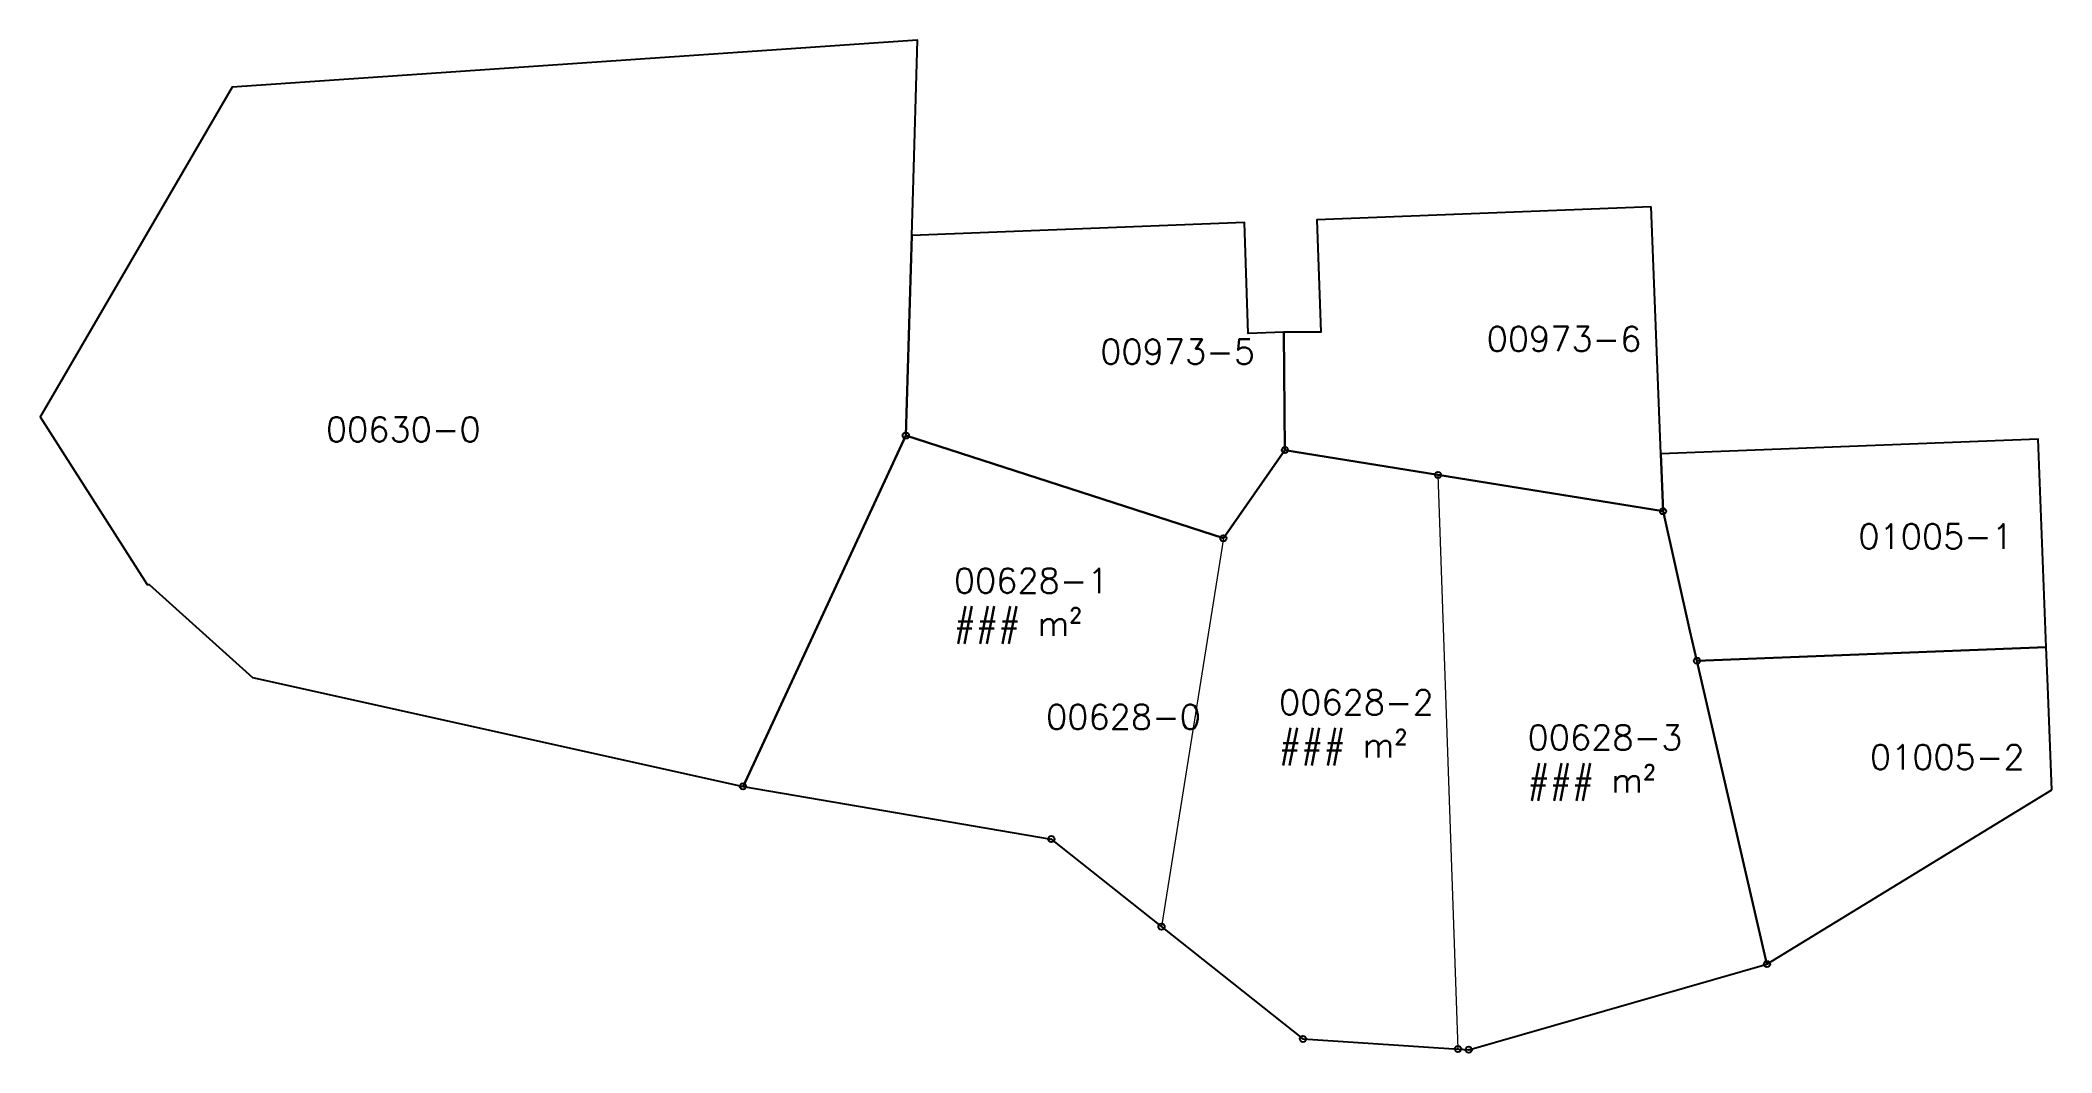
# Model space of a CAD drawing. Header units: metres. Extents: x 7514263 to 7514649, y 4689531 to 4690144.
# Drawn here: x 7514263 to 7514425.6, y 4689530.6 to 4689612.4 of the extents above.
import ezdxf

# ---------------------------------------------------------------- set-up
doc = ezdxf.new("R2010")
doc.units = ezdxf.units.M
doc.header["$PDMODE"] = 32
doc.header["$PDSIZE"] = 0.5
for name, color, linetype, lineweight in [('Ndarjet', 1, 'Continuous', 0), ('Nr Parceles Baze', 7, 'Continuous', 0), ('Nr-Kojshi', 251, 'Continuous', 0), ('Nr-Ri', 1, 'Continuous', 0), ('Parc-Kojshi', 251, 'Continuous', 0), ('Parcela Baze', 7, 'Continuous', 0)]:
    doc.layers.add(name, color=color, linetype=linetype, lineweight=lineweight)
doc.styles.get("Standard").update_dxf_attribs({"font": 'simplex.shx'})

msp = doc.modelspace()

# ---------------------------------------------------------------- linework, layer by layer
for p in [(7514332.94, 4689580.45), (7514363.59, 4689579.27), (7514375.96, 4689577.27), (7514394.17, 4689574.33), (7514358.62, 4689572.15), (7514396.9, 4689562.24), (7514319.78, 4689552.09), (7514344.7, 4689547.83), (7514353.61, 4689540.75), (7514402.56, 4689537.72), (7514365.04, 4689531.67), (7514377.58, 4689530.86), (7514378.45, 4689530.8)]:
    msp.add_point(p)
at = {"layer": 'Ndarjet', "flags": 128}
for points in [[(7514375.96, 4689577.27), (7514377.58, 4689530.86)], [(7514358.62, 4689572.15), (7514353.61, 4689540.75)]]:
    msp.add_lwpolyline(points, dxfattribs=at)
at = {"layer": 'Parc-Kojshi', "lineweight": -3, "flags": 128}
for points in [[(7514332.94, 4689580.45), (7514333.43, 4689596.62), (7514333.54, 4689600.22), (7514333.87, 4689612.4), (7514278.46, 4689608.6), (7514263.08, 4689582.18), (7514262.95, 4689581.95), (7514271.61, 4689568.4), (7514271.75, 4689568.4), (7514280.12, 4689560.9), (7514319.78, 4689552.09)], [(7514393.21, 4689598.95), (7514366.17, 4689597.89), (7514366.49, 4689588.8), (7514363.5, 4689588.81), (7514363.59, 4689579.27), (7514394.17, 4689574.33), (7514393.99, 4689578.98)], [(7514363.5, 4689588.81), (7514360.62, 4689588.71), (7514360.32, 4689597.67), (7514333.43, 4689596.62), (7514332.94, 4689580.45), (7514358.62, 4689572.15), (7514363.59, 4689579.27)], [(7514425.14, 4689563.35), (7514424.48, 4689580.16), (7514393.99, 4689578.98), (7514394.17, 4689574.33), (7514396.34, 4689564.66), (7514396.9, 4689562.24)], [(7514425.59, 4689551.8), (7514425.26, 4689560.17), (7514425.14, 4689563.35), (7514396.9, 4689562.24), (7514397.63, 4689559.09), (7514402.56, 4689537.72)]]:
    msp.add_lwpolyline(points, close=True, dxfattribs=at)
at = {"layer": 'Parcela Baze', "lineweight": -3, "flags": 128}
msp.add_lwpolyline([(7514396.9, 4689562.24), (7514396.34, 4689564.66), (7514394.17, 4689574.33), (7514363.59, 4689579.27), (7514358.62, 4689572.15), (7514332.94, 4689580.45), (7514319.78, 4689552.09), (7514344.7, 4689547.83), (7514365.04, 4689531.67), (7514378.45, 4689530.8), (7514402.56, 4689537.72), (7514397.63, 4689559.09)], close=True, dxfattribs=at)

# ---------------------------------------------------------------- texts
at = {"layer": 'Nr Parceles Baze', "lineweight": -3}
msp.add_text('00628-0', height=2, dxfattribs=at).set_placement((7514344.28, 4689556.7))
at = {"layer": 'Nr-Kojshi', "lineweight": -3}
for s, p in [('00973-6', (7514379.9, 4689587.26)), ('00973-5', (7514348.66, 4689586.23)), ('00630-0', (7514286.05, 4689579.94)), ('01005-1', (7514409.95, 4689571.3)), ('01005-2', (7514410.88, 4689553.46))]:
    msp.add_text(s, height=2, dxfattribs=at).set_placement(p)
at = {"layer": 'Nr-Ri', "lineweight": -3}
for s, p in [('00628-1', (7514336.82, 4689567.71)), ('### m²', (7514336.82, 4689564.27)), ('00628-2', (7514363.11, 4689557.88)), ('### m²', (7514363.11, 4689554.43)), ('00628-3', (7514383.21, 4689555.04)), ('### m²', (7514383.21, 4689551.59))]:
    msp.add_text(s, height=2, dxfattribs=at).set_placement(p)

doc.saveas('drawing.dxf')
